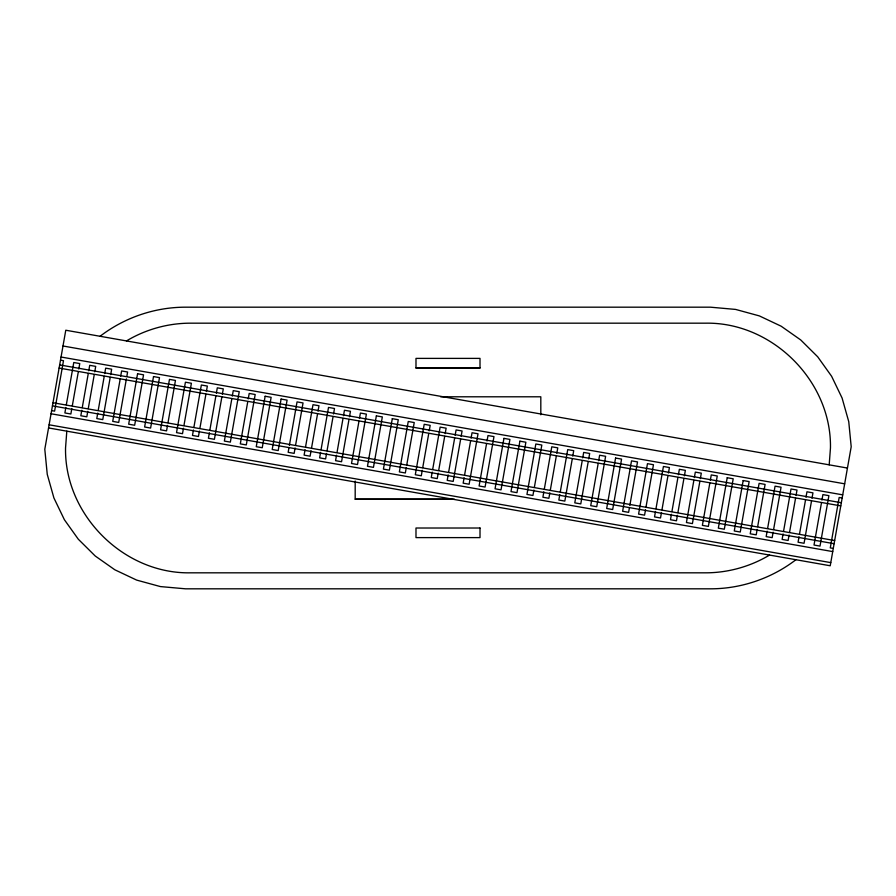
<?xml version="1.0" encoding="UTF-8"?>
<svg xmlns="http://www.w3.org/2000/svg" width="896" height="896" viewBox="0 0 896 896"><rect width="100%" height="100%" fill="white"/><g stroke="black" fill="none" stroke-linecap="round" stroke-linejoin="round"><path stroke-width="1.34" d="M66.808 431.155L65.542 448C64.333 514.741 123.614 574.022 190.355 572.824L705.645 572.824C728.045 572.824 750.344 566.574 769.552 555.072M829.192 464.845L830.458 448C831.667 381.259 772.386 321.978 705.645 323.176L190.355 323.176C167.955 323.176 145.656 329.426 126.448 340.928M65.845 407.49L64.882 412.944L70.862 413.997L71.826 408.554M66.326 404.768L73.774 362.51L79.755 363.574L78.803 369.018M72.307 405.821L78.322 371.75M81.794 410.301L80.83 415.755L86.811 416.808L87.774 411.365M82.264 407.579L88.278 373.509M88.76 370.776L89.723 365.322L95.704 366.386L94.752 371.829M88.256 408.632L94.27 374.562M97.742 413.112L96.779 418.566L102.76 419.619L110.219 377.373M98.213 410.39L104.227 376.32M104.709 373.587L105.672 368.144L111.653 369.197L110.701 374.651M120.176 379.131L112.728 421.378L118.709 422.442L126.403 378.818M120.658 376.398L121.621 370.955L127.602 372.008L126.885 376.096M167.518 425.421L166.555 430.875L160.574 429.822L169.467 379.389L175.448 380.442L168 422.699M183.467 428.232L182.504 433.686L176.523 432.634L185.416 382.2L191.397 383.253L183.949 425.51M193.424 429.99L192.472 435.445L198.453 436.498L199.416 431.043M193.906 427.269L201.354 385.011L207.346 386.064L206.382 391.518M199.898 428.322L205.901 394.24M209.373 432.802L208.41 438.256L214.402 439.309L221.85 397.062M209.854 430.08L215.869 395.998M216.35 393.277L217.302 387.822L223.294 388.875L222.331 394.33M231.818 398.81L224.358 441.067L230.35 442.12L239.243 391.686L233.251 390.634L232.299 396.088M247.766 401.621L240.307 443.878L246.299 444.931L255.192 394.509L249.2 393.445L248.248 398.899M288.882 448.224L288.154 452.312L294.146 453.376L295.109 447.922M289.363 445.502L297.046 401.89L303.038 402.942L295.59 445.189M305.066 449.68L304.102 455.123L310.094 456.187L311.058 450.733M305.547 446.947L312.995 404.701L318.987 405.754L318.024 411.208M311.539 448L317.542 413.93M320.578 452.413L319.614 457.856L325.606 458.92L326.558 453.466M321.059 449.68L328.507 407.434L334.499 408.486L333.536 413.941M327.04 450.744L333.054 416.662M336.526 455.224L335.563 460.678L341.555 461.731L349.003 419.474M337.008 452.491L343.011 418.421M343.493 415.699L344.456 410.245L350.448 411.298L349.485 416.752M358.96 421.232L351.512 463.49L357.504 464.542L366.386 414.109L360.405 413.056L359.442 418.51M406.302 467.522L405.339 472.976L399.358 471.923L408.251 421.49L414.232 422.542L406.784 464.8M422.251 470.333L421.288 475.787L415.307 474.734L424.2 424.301L430.181 425.365L429.229 430.808M422.733 467.611L428.747 433.541M432.219 472.091L431.256 477.546L437.237 478.598L438.2 473.155M432.69 469.37L440.149 427.112L446.13 428.176L445.178 433.619M438.682 470.422L444.696 436.352M448.168 474.902L447.205 480.357L453.186 481.41L460.645 439.163M448.638 472.181L454.653 438.11M455.134 435.378L456.098 429.923L462.078 430.987L461.115 436.442M464.106 477.714L463.154 483.168L469.134 484.232L478.027 433.798L472.046 432.746L471.083 438.189M464.587 474.992L470.602 440.922M486.55 443.733L479.102 485.979L485.083 487.043L493.976 436.61L487.995 435.557L487.032 441M533.893 490.022L532.93 495.477L526.949 494.424L535.83 443.99L541.822 445.043L534.374 487.301M543.85 491.781L542.898 497.235L548.878 498.288L549.842 492.834M544.331 489.048L551.779 446.802L557.771 447.854L556.808 453.309M550.323 490.112L556.326 456.03M559.798 494.592L558.835 500.046L564.827 501.099L572.275 458.853M560.28 491.87L567.728 449.613L573.72 450.666L572.757 456.12M582.243 460.6L574.784 502.858L580.776 503.91L588.224 461.664M582.725 457.878L583.677 452.424L589.669 453.477L588.706 458.931M598.192 463.411L590.733 505.669L596.725 506.722L605.618 456.299L599.626 455.235L598.674 460.69M629.339 508.256L628.622 512.344L622.63 511.291L631.523 460.858L637.515 461.922L629.821 505.534M645.534 509.712L644.571 515.155L638.579 514.102L647.472 463.669L653.464 464.733L646.016 506.979M655.491 511.459L654.528 516.914L660.52 517.978L661.483 512.523M655.973 508.738L663.421 466.491L669.413 467.544L668.45 472.998M661.965 509.79L667.968 475.72M671.44 514.282L670.477 519.725L676.469 520.789L677.432 515.334M671.922 511.549L677.925 477.478M678.406 474.746L679.37 469.302L685.362 470.355L684.398 475.81M677.914 512.602L683.917 478.531M693.874 480.29L686.426 522.536L692.418 523.6L699.866 481.342M694.355 477.568L695.318 472.114L701.31 473.166L700.347 478.621M709.822 483.101L702.374 525.358L708.366 526.411L717.259 475.978L711.267 474.925L710.304 480.379M757.176 529.39L756.213 534.845L750.221 533.792L759.114 483.358L765.106 484.411L757.658 526.669M767.133 531.149L766.17 536.603L772.162 537.656L773.125 532.202M767.614 528.427L775.062 486.17L781.054 487.222L773.606 529.48M783.082 533.96L782.118 539.414L788.11 540.467L789.074 535.013M783.563 531.238L791.011 488.981L797.003 490.045L796.04 495.488M789.555 532.291L795.558 498.221M799.03 536.771L798.067 542.226L804.059 543.278L811.507 501.032M799.512 534.05L805.515 499.979M805.997 497.246L806.96 491.792L812.952 492.856L811.989 498.299M821.464 502.79L814.016 545.037L820.008 546.09L828.901 495.667L822.909 494.603L821.946 500.058M100.072 336.28C124.41 317.598 154.862 307.149 185.562 307.182L710.438 307.182L735.616 309.422L759.326 315.896L781.166 326.211L800.755 339.976L817.69 356.787L831.6 376.264L842.083 398.014L848.747 421.646L851.2 446.768L830.222 565.768L48.552 427.941M795.928 559.72C771.59 578.402 741.126 588.851 710.438 588.818L185.562 588.818L160.384 586.578L136.674 580.104L114.834 569.789L95.245 556.024L78.299 539.213L64.4 519.736L53.917 497.986L47.253 474.354L44.8 449.232L65.778 330.232L847.448 468.059M415.99 367.987L480.01 367.987L480.01 358.389L415.99 358.389L415.99 367.987L480.01 367.987M440.619 396.794L540.814 396.794L540.814 414.781M355.186 481.051L355.186 499.206L450.094 499.206M355.186 499.206L454.384 499.24M63 345.99L844.67 483.818M61.062 357.022L842.722 494.85M60.502 360.17L63.493 360.707L54.6 411.13L51.61 410.603M842.162 498.008L839.171 497.47L830.278 547.904L833.269 548.43M59.662 364.907L841.333 502.734M59.114 368.054L840.773 505.882M52.998 402.73L834.669 540.557M52.438 405.877L834.109 543.704M51.05 413.762L832.72 551.589M49.112 424.794L830.771 562.621M137.57 373.766L128.677 424.189L134.658 425.253L143.55 374.819L137.57 373.766M153.518 376.578L144.626 427L150.606 428.064L159.499 377.63L153.518 376.578M265.149 396.256L256.256 446.69L262.248 447.742L271.141 397.32L265.149 396.256M281.098 399.067L272.205 449.501L278.197 450.554L287.09 400.131L281.098 399.067M376.354 415.867L367.461 466.301L373.453 467.354L382.334 416.92L376.354 415.867M392.302 418.678L383.41 469.112L389.39 470.165L398.283 419.731L392.302 418.678M503.944 438.368L495.051 488.79L501.032 489.854L509.925 439.421L503.944 438.368M519.893 441.179L511 491.602L516.981 492.666L525.874 442.232L519.893 441.179M615.574 458.046L606.682 508.48L612.674 509.533L621.566 459.11L615.574 458.046M727.216 477.736L718.323 528.17L724.315 529.222L733.208 478.789L727.216 477.736M743.165 480.547L734.272 530.981L740.264 532.034L749.157 481.6L743.165 480.547M480.01 528.013L415.99 528.013L415.99 537.611L480.01 537.611L480.01 528.013"/></g></svg>
